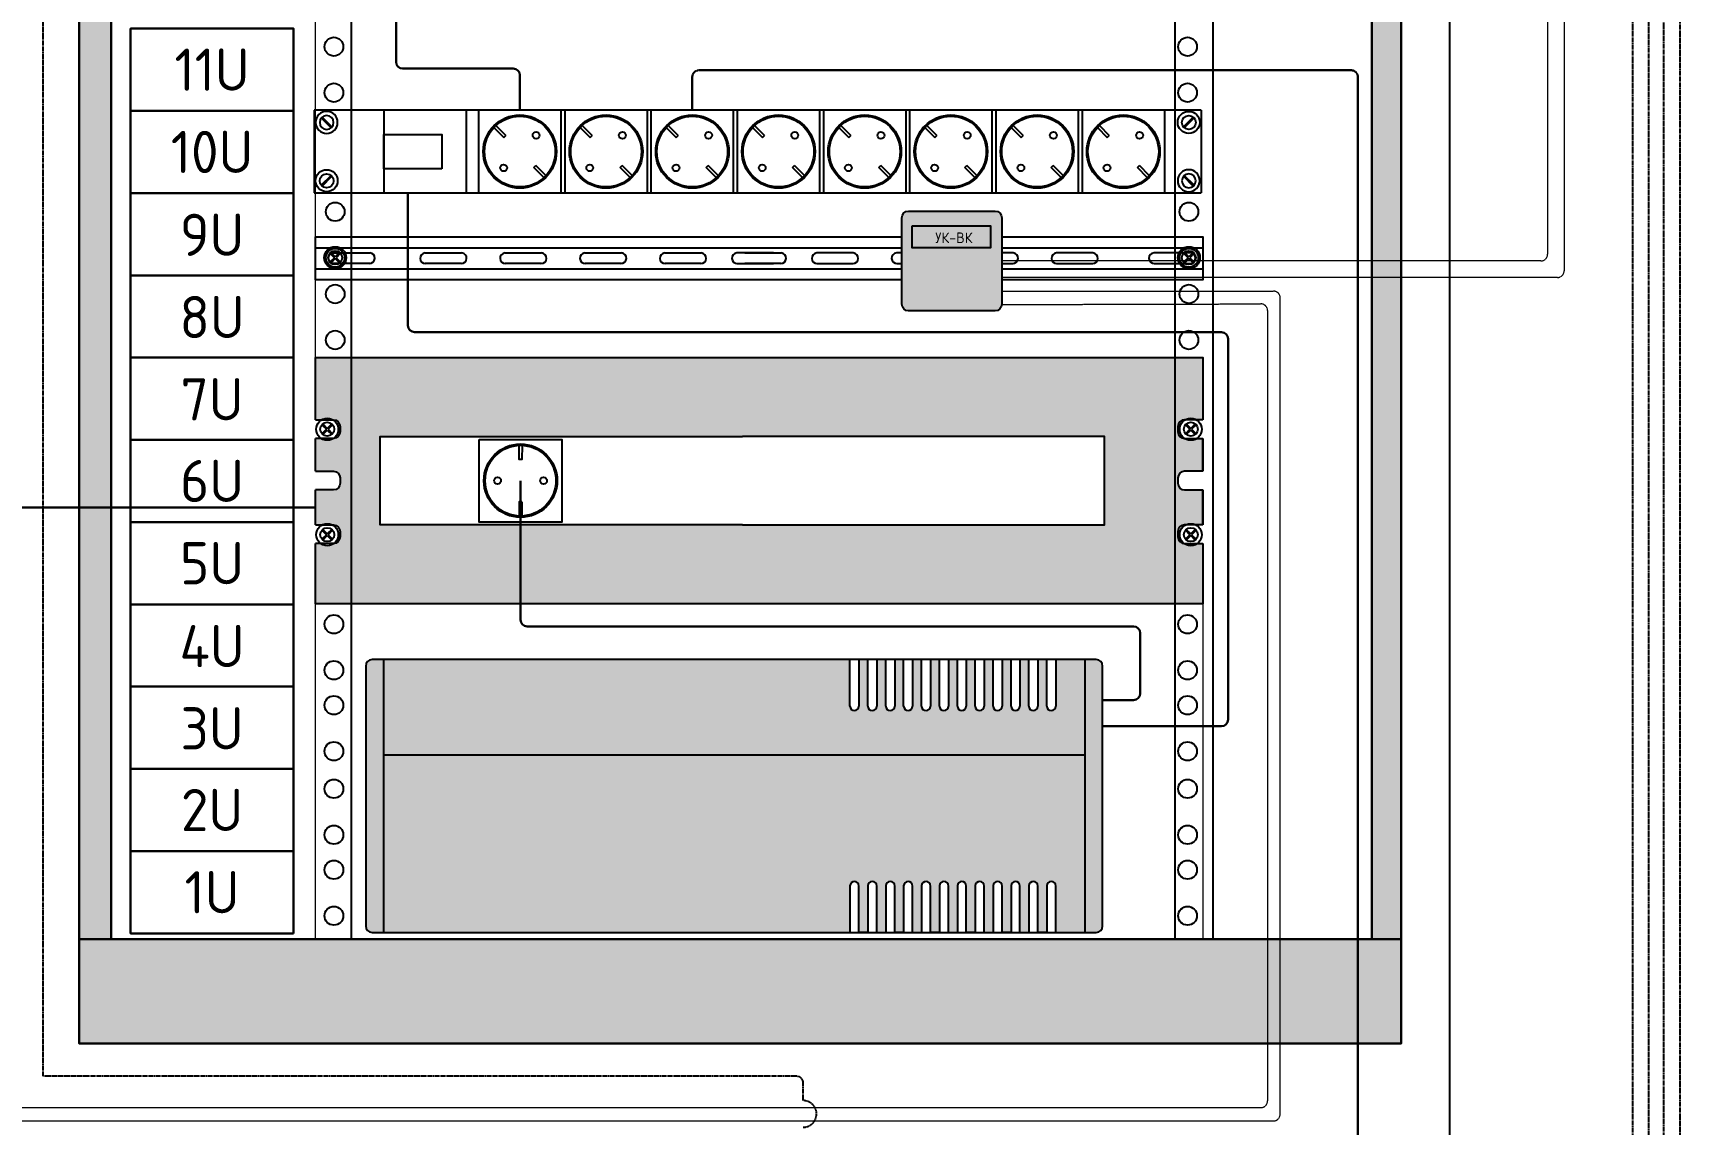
# Model space of a CAD drawing. Header units: millimetres. Extents: x -695119 to 412940, y -249585 to 622758.
# Drawn here: x -586838 to -574466, y 17115 to 25311 of the extents above; entities that cross this region are included whole.
import ezdxf

# ---------------------------------------------------------------- set-up
doc = ezdxf.new("R2010")
doc.units = ezdxf.units.MM
doc.linetypes.add('DASH', pattern=[0.75, 0.5, -0.25])
doc.linetypes.add('DASHED2', pattern=[9.525, 6.35, -3.175])
for name, color, linetype, lineweight in [('(АР) Текст', 7, 'Continuous', 25), ('UTP', 5, 'Continuous', 30), ('Структурная', 7, 'Continuous', 30)]:
    doc.layers.add(name, color=color, linetype=linetype, lineweight=lineweight)
doc.layers.add('_19D-Телекоммуникационные шкафы', color=7, linetype='Continuous')
doc.styles.add('GOST-2.304_Type-B_italic', font='')
doc.styles.get('GOST-2.304_Type-B_italic').set_extended_font_data('GOST type B')

# ---------------------------------------------------------------- blocks, each defined once
blk = doc.blocks.new('2p_Gesock')
at = {"ltscale": 0.1}
for p, q in [((-0.077, 1.923), (-0.077, 1.156)), ((0.077, 1.923), (0.077, 1.156)), ((0.077, 1.156), (-0.077, 1.156)), ((-0.077, -1.923), (-0.077, -1.156)), ((0.077, -1.156), (-0.077, -1.156)), ((0.077, -1.923), (0.077, -1.156))]:
    blk.add_line(p, q, dxfattribs=at)
for centre, radius in [((0, 0), 1.993), ((0, 0), 1.925), ((-1.253, 0), 0.187), ((1.253, 0), 0.187)]:
    blk.add_circle(centre, radius, dxfattribs=at)
blk = doc.blocks.new('SCREW')
for p, q in [((0.244, 0.29), (-0.29, -0.244)), ((0.29, 0.244), (-0.244, -0.29))]:
    blk.add_line(p, q)
for radius in [0.6, 0.379]:
    blk.add_circle((0, 0), radius)
blk = doc.blocks.new('BLANC1U')
for p, q in [((24.15, 0), (-24.15, 0)), ((-24.15, -4.5), (-24.15, 0)), ((24.15, -4.5), (24.15, 0)), ((-24.15, -4.5), (24.15, -4.5))]:
    blk.add_line(p, q)
at = {"xscale": -1}
blk.add_blockref('SCREW', (-23.468, -0.663), dxfattribs=at)
blk.add_blockref('SCREW', (23.468, -0.663))
at = {"rotation": 180}
blk.add_blockref('SCREW', (-23.468, -3.837), dxfattribs=at)
at = {"xscale": -1, "rotation": 180}
blk.add_blockref('SCREW', (23.468, -3.837), dxfattribs=at)
blk = doc.blocks.new('TLK-RS08MF1-BK')
for points in [[(721.5, 391.7), (329.8, 391.7), (329.8, 0), (721.5, 0)], [(1170.9, 391.7), (779.2, 391.7), (779.2, 0), (1170.9, 0)], [(1579.4, 391.7), (1187.7, 391.7), (1187.7, 0), (1579.4, 0)], [(1987.9, 391.7), (1596.2, 391.7), (1596.2, 0), (1987.9, 0)], [(2396.4, 391.7), (2004.7, 391.7), (2004.7, 0), (2396.4, 0)], [(2805, 391.7), (2413.3, 391.7), (2413.3, 0), (2805, 0)], [(3213.5, 391.7), (2821.8, 391.7), (2821.8, 0), (3213.5, 0)], [(3622, 391.7), (3230.3, 391.7), (3230.3, 0), (3622, 0)], [(4030.6, 391.7), (3638.9, 391.7), (3638.9, 0), (4030.6, 0)], [(605.9, 114.9), (329.8, 114.9), (329.8, 276.8), (605.9, 276.8)]]:
    blk.add_lwpolyline(points, close=True)
at = {"xscale": 87.0444934736006, "yscale": 87.0444934736006, "zscale": 87.0444934736006}
for name, p, rotation in [('BLANC1U', (2102.1, 0), 180), ('2p_Gesock', (975, 195.9), 225), ('2p_Gesock', (1383.5, 195.9), 225), ('2p_Gesock', (1792.1, 195.9), 225), ('2p_Gesock', (2200.6, 195.9), 225), ('2p_Gesock', (2609.1, 195.9), 225), ('2p_Gesock', (3017.6, 195.9), 225), ('2p_Gesock', (3426.2, 195.9), 225), ('2p_Gesock', (3834.7, 195.9), 225)]:
    blk.add_blockref(name, p, dxfattribs=dict(at, rotation=rotation))

msp = doc.modelspace()

# ---------------------------------------------------------------- hatches: boundary and pattern name
at = {"lineweight": 0, "true_color": 0xc7c8ca}
h = msp.add_hatch(color=9, dxfattribs=at)
h.dxf.hatch_style = 1
h.paths.add_polyline_path([(-595268.543, 23746.37), (-595043.921, 23746.37), (-595043.921, 28574.496), (-588679.429, 28574.496), (-588679.429, 23111.85), (-588459.243, 23111.85), (-588459.243, 28890.619), (-595268.543, 28890.619)])
h.paths.add_polyline_path([(-595043.921, 23746.37), (-595268.543, 23746.37), (-595268.543, 23452.732), (-595043.921, 23452.732)], flags=17)
h.paths.add_polyline_path([(-595043.921, 23452.732), (-595268.543, 23452.732), (-595268.543, 23111.85), (-595043.921, 23111.85)], flags=17)
h.paths.add_polyline_path([(-588459.243, 22796.488), (-588459.243, 23111.85), (-595268.543, 23111.85), (-595268.543, 22796.488)])
h.paths.add_polyline_path([(-578703.611, 28910.462), (-576474.927, 28910.462), (-576474.927, 29430.925), (-578703.611, 29430.925)], flags=9)
h.paths.add_polyline_path([(-595346.738, 28900.12), (-593309.05, 28900.12), (-593309.05, 29420.584), (-595346.738, 29420.584)], flags=9)
h.paths.add_polyline_path([(-577934.839, 12820.183), (-576492.649, 12820.183), (-576492.649, 13340.647), (-577934.839, 13340.647)], flags=9)
h.paths.add_polyline_path([(-577934.839, 13203.358), (-576492.649, 13203.358), (-576492.649, 13723.822), (-577934.839, 13723.822)], flags=9)
h.paths.add_polyline_path([(-585825.423, 20340.46), (-585159.71, 20340.46), (-585159.71, 21101.275), (-585825.423, 21101.275)], flags=9)
h.paths.add_polyline_path([(-585809.572, 19722.612), (-585175.561, 19722.612), (-585175.561, 20483.426), (-585809.572, 20483.426)], flags=9)
h.paths.add_polyline_path([(-585809.572, 19109.399), (-585175.561, 19109.399), (-585175.561, 19870.214), (-585809.572, 19870.214)], flags=9)
h.paths.add_polyline_path([(-585777.872, 18491.551), (-585207.261, 18491.551), (-585207.261, 19252.365), (-585777.872, 19252.365)], flags=9)
h.paths.add_polyline_path([(-585888.824, 27759.278), (-585096.309, 27759.278), (-585096.309, 28520.092), (-585888.824, 28520.092)], flags=9)
h.paths.add_polyline_path([(-585888.824, 27141.43), (-585096.309, 27141.43), (-585096.309, 27902.244), (-585888.824, 27902.244)], flags=9)
h.paths.add_polyline_path([(-585904.674, 26523.581), (-585080.459, 26523.581), (-585080.459, 27284.395), (-585904.674, 27284.395)], flags=9)
h.paths.add_polyline_path([(-585888.824, 25905.733), (-585096.309, 25905.733), (-585096.309, 26666.547), (-585888.824, 26666.547)], flags=9)
h.paths.add_polyline_path([(-585888.824, 25287.884), (-585096.309, 25287.884), (-585096.309, 26048.698), (-585888.824, 26048.698)], flags=9)
h.paths.add_polyline_path([(-585857.123, 24670.036), (-585128.01, 24670.036), (-585128.01, 25430.85), (-585857.123, 25430.85)], flags=9)
h.paths.add_polyline_path([(-585888.824, 24052.187), (-585096.309, 24052.187), (-585096.309, 24813.001), (-585888.824, 24813.001)], flags=9)
h.paths.add_polyline_path([(-585809.572, 23429.703), (-585175.561, 23429.703), (-585175.561, 24190.517), (-585809.572, 24190.517)], flags=9)
h.paths.add_polyline_path([(-585809.572, 22811.854), (-585175.561, 22811.854), (-585175.561, 23572.668), (-585809.572, 23572.668)], flags=9)
h.paths.add_polyline_path([(-585809.572, 22194.006), (-585175.561, 22194.006), (-585175.561, 22954.82), (-585809.572, 22954.82)], flags=9)
h.paths.add_polyline_path([(-585809.572, 21580.793), (-585175.561, 21580.793), (-585175.561, 22341.607), (-585809.572, 22341.607)], flags=9)
h.paths.add_polyline_path([(-585809.572, 20962.945), (-585175.561, 20962.945), (-585175.561, 21723.759), (-585809.572, 21723.759)], flags=9)
h.paths.add_polyline_path([(-586139.567, 14527.926), (-583319.648, 14527.926), (-583319.648, 15465.056), (-586139.567, 15465.056)], flags=9)
h.paths.add_polyline_path([(-580650.537, 14608.861), (-577784.575, 14608.861), (-577784.575, 15129.325), (-580650.537, 15129.325)], flags=9)
h.paths.add_polyline_path([(-580767.933, 15858.76), (-579507.531, 15858.76), (-579507.531, 16379.224), (-580767.933, 16379.224)], flags=9)
h.paths.add_polyline_path([(-581885.336, 14245.394), (-580223.33, 14245.394), (-580223.33, 15184.059), (-581885.336, 15184.059)], flags=9)
h.paths.add_polyline_path([(-585682.233, 12963.699), (-582944.682, 12963.699), (-582944.682, 13900.829), (-585682.233, 13900.829)], flags=9)
h.paths.add_polyline_path([(-583932.891, 14092.543), (-582814.141, 14092.543), (-582814.141, 14523.793), (-583932.891, 14523.793)], flags=9)
h.paths.add_polyline_path([(-586156.635, 14092.543), (-585087.885, 14092.543), (-585087.885, 14523.793), (-586156.635, 14523.793)], flags=9)
h.paths.add_polyline_path([(-579744.146, 13235.054), (-578950.319, 13235.054), (-578950.319, 13755.518), (-579744.146, 13755.518)], flags=9)
h.paths.add_polyline_path([(-586445.859, 16366.73), (-582431.194, 16366.73), (-582431.194, 16887.193), (-586445.859, 16887.193)], flags=9)
h = msp.add_hatch(color=9, dxfattribs=at)
h.dxf.hatch_style = 1
h.paths.add_polyline_path([(-586250.351, 28583.26), (-586490.729, 28583.26), (-586490.729, 18503.111), (-586250.351, 18503.111)])
h.paths.add_polyline_path([(-584196.808, 28890.619), (-586490.729, 28890.619), (-586490.729, 28583.26), (-586250.351, 28583.26), (-584196.808, 28583.26)])
h.paths.add_polyline_path([(-583457.311, 28890.619), (-584196.808, 28890.619), (-584196.808, 28583.26), (-583457.232, 28583.26)])
h.paths.add_polyline_path([(-583198.704, 28890.619), (-583457.311, 28890.619), (-583457.232, 28583.26), (-583198.704, 28583.26)])
h.paths.add_polyline_path([(-582961.927, 28890.619), (-583198.704, 28890.619), (-583198.704, 28583.26), (-582961.927, 28583.26)])
h.paths.add_polyline_path([(-576561.286, 28890.619), (-582961.927, 28890.619), (-582961.927, 28583.26), (-576561.286, 28583.26)])
h.paths.add_polyline_path([(-576561.286, 28574.496), (-576781.38, 28574.496), (-576781.38, 28070.569), (-576561.286, 28070.569)])
h.paths.add_polyline_path([(-576561.286, 28070.569), (-576781.38, 28070.569), (-576781.38, 27458.215), (-576561.286, 27458.215)])
h.paths.add_polyline_path([(-576561.286, 27458.215), (-576781.38, 27458.215), (-576781.38, 26834.9), (-576561.286, 26834.9)])
h.paths.add_polyline_path([(-576561.286, 26834.9), (-576781.38, 26834.9), (-576781.38, 26222.518), (-576561.286, 26222.518)])
h.paths.add_polyline_path([(-576561.286, 26222.518), (-576781.38, 26222.518), (-576781.38, 25596.123), (-576561.286, 25596.123)])
h.paths.add_polyline_path([(-576561.286, 25596.123), (-576781.38, 25596.123), (-576781.38, 24419.355), (-576561.286, 24419.355)])
h.paths.add_polyline_path([(-576561.286, 24419.355), (-576781.38, 24419.355), (-576781.38, 21943.448), (-576561.286, 21943.448)])
h.paths.add_polyline_path([(-576561.286, 21943.448), (-576781.38, 21943.448), (-576781.38, 19603.737), (-576561.286, 19603.737)])
h.paths.add_polyline_path([(-576561.286, 19603.737), (-576781.38, 19603.737), (-576781.38, 18503.111), (-576561.286, 18503.111)])
h.paths.add_polyline_path([(-577430.729, 18503.111), (-586490.729, 18503.111), (-586490.729, 17720.934), (-577430.729, 17720.934)])
h.paths.add_polyline_path([(-576561.286, 18503.111), (-577430.729, 18503.111), (-577430.729, 17720.934), (-576561.286, 17720.934)])
at = {"lineweight": 0, "true_color": 0xffffff}
h = msp.add_hatch(color=7, dxfattribs=at)
h.dxf.hatch_style = 1
h.paths.add_polyline_path([(-580310.933, 23923.135), (-580310.933, 23273.135, 0.414213562), (-580260.933, 23223.135), (-579610.933, 23223.135, 0.414213562), (-579560.933, 23273.135), (-579560.933, 23923.135, 0.414213562), (-579610.933, 23973.135), (-580260.933, 23973.135, 0.414213562)])
h.paths.add_polyline_path([(-580095.588, 23688.226), (-579746.487, 23688.226), (-579746.487, 23855.067), (-580095.588, 23855.067)], flags=24)
at = {"lineweight": 0, "true_color": 0xc7c8ca}
h = msp.add_hatch(color=9, dxfattribs=at)
h.dxf.hatch_style = 1
h.paths.add_polyline_path([(-580260.933, 23973.135, 0.414213562), (-580310.933, 23923.135), (-580310.933, 23273.135, 0.414213562), (-580260.933, 23223.135), (-579610.933, 23223.135, 0.414213562), (-579560.933, 23273.135), (-579560.933, 23923.135, 0.414213562), (-579610.933, 23973.135)])
h.paths.add_polyline_path([(-579644.463, 23861.308), (-579644.463, 23695.514), (-580234.072, 23695.514), (-580234.072, 23861.308)], flags=16)
h.paths.add_polyline_path([(-580095.588, 23688.226), (-579746.487, 23688.226), (-579746.487, 23855.067), (-580095.588, 23855.067)], flags=24)
h = msp.add_hatch(color=9, dxfattribs=at)
h.paths.add_polyline_path([(-584716.103, 22405.126), (-584669.278, 22405.126, -0.275552015), (-584584.475, 22405.126), (-584580.729, 22405.126, -0.414213562), (-584530.729, 22355.126), (-584530.729, 22315.126, -0.414213562), (-584580.729, 22265.126), (-584580.996, 22265.126, -0.302476997), (-584672.758, 22265.126), (-584716.103, 22265.126), (-584716.103, 22017.923), (-584580.729, 22017.923, -0.414213562), (-584530.729, 21967.923), (-584530.729, 21927.923, -0.414213562), (-584580.729, 21877.923), (-584716.103, 21877.923), (-584716.103, 21615.605), (-584664.621, 21615.605, -0.241245352), (-584589.132, 21615.605), (-584580.729, 21615.605, -0.414213562), (-584530.729, 21565.605), (-584530.729, 21525.605, -0.393516616), (-584577.173, 21475.732, -0.332920753), (-584676.411, 21475.605), (-584716.103, 21475.605), (-584716.103, 21023.111), (-584447.644, 21023.111), (-584447.644, 22872.123), (-584716.103, 22872.123)])
h.paths.add_polyline_path([(-578051.903, 22265.126), (-578095.248, 22265.126, -0.302476997), (-578187.01, 22265.126), (-578187.277, 22265.126, -0.414213562), (-578237.277, 22315.126), (-578237.277, 22355.126, -0.414213562), (-578187.277, 22405.126), (-578183.53, 22405.126, -0.275552015), (-578098.728, 22405.126), (-578051.903, 22405.126), (-578051.903, 22872.123), (-578260.729, 22872.123), (-578260.729, 21023.111), (-578051.903, 21023.111), (-578051.903, 21475.605), (-578091.594, 21475.605, -0.332920753), (-578190.833, 21475.732, -0.393516616), (-578237.277, 21525.605), (-578237.277, 21565.605, -0.414213562), (-578187.277, 21615.605), (-578178.873, 21615.605, -0.241245352), (-578103.385, 21615.605), (-578051.903, 21615.605), (-578051.903, 21877.923), (-578187.277, 21877.923, -0.414213562), (-578237.277, 21927.923), (-578237.277, 21967.923, -0.414213562), (-578187.277, 22017.923), (-578051.903, 22017.923)])
at = {"lineweight": 15}
h = msp.add_hatch(color=9, dxfattribs=at)
h.dxf.hatch_style = 1
h.paths.add_polyline_path([(-581509.346, 22280.068), (-578789.686, 22280.068), (-578789.686, 21616.037), (-581509.346, 21616.037), (-583175.532, 21616.037), (-583175.532, 21023.111), (-578260.729, 21023.111), (-578260.729, 22872.123), (-584447.644, 22872.123), (-584447.644, 21023.111), (-583175.532, 21023.111), (-583175.532, 21616.037), (-584229.005, 21616.037), (-584229.005, 22280.068)])
h = msp.add_hatch(color=9, dxfattribs=at)
h.dxf.hatch_style = 1
h.paths.add_polyline_path([(-578937.749, 19888.68), (-578937.749, 20603.432), (-579155.38, 20603.432), (-579155.38, 20254.477, -1.000957959), (-579222.579, 20253.48), (-579222.579, 20603.432), (-579289.779, 20603.432), (-579289.779, 20254.413, -1.000000014), (-579356.979, 20253.48), (-579356.979, 20603.432), (-579424.18, 20603.432), (-579424.18, 20254.477, -1.000957959), (-579491.379, 20253.48), (-579491.379, 20603.432), (-579558.579, 20603.432), (-579558.579, 20254.413, -1), (-579625.779, 20253.48), (-579625.779, 20603.432), (-579692.98, 20603.432), (-579692.98, 20254.477, -1.000957959), (-579760.179, 20253.48), (-579760.179, 20603.432), (-579827.379, 20603.432), (-579827.379, 20254.413, -0.999999928), (-579894.579, 20253.48), (-579894.579, 20603.432), (-579961.78, 20603.432), (-579961.78, 20254.477, -1.000957959), (-580028.979, 20253.48), (-580028.979, 20603.432), (-580096.179, 20603.432), (-580096.179, 20254.413, -1), (-580163.379, 20253.48), (-580163.379, 20603.432), (-580230.58, 20603.432), (-580230.58, 20254.477, -1.000957959), (-580297.779, 20253.48), (-580297.779, 20603.432), (-580364.979, 20603.432), (-580364.979, 20254.413, -1), (-580432.179, 20253.48), (-580432.179, 20603.432), (-580499.38, 20603.432), (-580499.38, 20254.477, -1.000957959), (-580566.579, 20253.48), (-580566.579, 20603.432), (-580633.779, 20603.432), (-580633.779, 20254.413, -1.000000014), (-580700.979, 20253.48), (-580700.979, 20603.432), (-584203.708, 20603.432), (-584203.708, 19888.68)])
h.paths.add_polyline_path([(-584203.708, 19888.68), (-584203.708, 18554.28), (-580700.979, 18554.28), (-580700.979, 18903.3, -1), (-580633.779, 18904.232), (-580633.779, 18554.28), (-580566.579, 18554.28), (-580566.579, 18903.3, -0.999042958), (-580499.38, 18904.297), (-580499.38, 18554.28), (-580432.179, 18554.28), (-580432.179, 18903.3, -1), (-580364.979, 18904.232), (-580364.979, 18554.28), (-580297.779, 18554.28), (-580297.779, 18903.3, -0.999042958), (-580230.58, 18904.297), (-580230.58, 18554.28), (-580163.379, 18554.28), (-580163.379, 18903.3, -1), (-580096.179, 18904.232), (-580096.179, 18554.28), (-580028.979, 18554.28), (-580028.979, 18903.3, -0.999042958), (-579961.78, 18904.297), (-579961.78, 18554.28), (-579894.579, 18554.28), (-579894.579, 18903.3, -1), (-579827.379, 18904.232), (-579827.379, 18554.28), (-579760.179, 18554.28), (-579760.179, 18903.3, -0.999042958), (-579692.98, 18904.297), (-579692.98, 18554.28), (-579625.779, 18554.28), (-579625.779, 18903.3, -1), (-579558.579, 18904.232), (-579558.579, 18554.28), (-579491.379, 18554.28), (-579491.379, 18903.3, -0.999042958), (-579424.18, 18904.297), (-579424.18, 18554.28), (-579356.979, 18554.28), (-579356.979, 18903.3, -1), (-579289.779, 18904.232), (-579289.779, 18554.28), (-579222.579, 18554.28), (-579222.579, 18903.3, -0.999042958), (-579155.38, 18904.297), (-579155.38, 18554.28), (-578937.749, 18554.28), (-578937.749, 19888.68)])
h.paths.add_polyline_path([(-584203.708, 20603.432), (-584290.108, 20603.432, 0.414213562), (-584338.108, 20555.432), (-584338.108, 18602.28, 0.414213562), (-584290.108, 18554.28), (-584203.708, 18554.28)])
h.paths.add_polyline_path([(-578937.749, 18554.28), (-578851.349, 18554.28, 0.414213562), (-578803.349, 18602.28), (-578803.349, 20555.432, 0.414213562), (-578851.349, 20603.432), (-578937.749, 20603.432)])

# ---------------------------------------------------------------- linework, layer by layer
at = {"layer": '(АР) Текст', "color": 7, "lineweight": 15}
for p, q in [((-586490.729, 28890.619), (-586490.729, 18503.111)), ((-576561.286, 18503.111), (-576561.286, 28890.619)), ((-586250.351, 28574.496), (-586250.351, 18503.111)), ((-584716.103, 22405.126), (-584716.103, 28574.496)), ((-576781.38, 18503.111), (-576781.38, 28574.496)), ((-584716.103, 18503.111), (-584716.103, 21475.605)), ((-578051.903, 21475.605), (-578051.903, 18503.111))]:
    msp.add_line(p, q, dxfattribs=at)
at = {"layer": '(АР) Текст', "color": 7}
for p, q in [((-584716.103, 22017.923), (-584716.103, 22265.126)), ((-578051.903, 22265.126), (-578051.903, 22017.923)), ((-578051.903, 22017.923), (-578051.903, 22265.126)), ((-584716.103, 21615.605), (-584716.103, 21877.923)), ((-578051.903, 21877.923), (-578051.903, 21615.605)), ((-578051.903, 21615.605), (-578051.903, 21877.923))]:
    msp.add_line(p, q, dxfattribs=at)
for points in [[(-578260.729, 28574.496), (-578260.729, 18503.111)], [(-577972.093, 18503.111), (-577972.093, 28574.496)], [(-584447.644, 28436.198), (-584447.644, 18503.111)], [(-580310.933, 23455.732), (-584716.103, 23455.732), (-584716.103, 23778.411), (-580310.933, 23778.411)], [(-579560.933, 23778.411), (-578051.903, 23778.411), (-578051.903, 23455.732), (-579560.933, 23455.732)], [(-584716.103, 23696.488), (-580310.933, 23696.488)], [(-584573.79, 23622.41), (-584607.438, 23656.059)], [(-584601.086, 23662.411), (-584567.437, 23628.763)], [(-584581.921, 23659.214), (-584308.189, 23659.214)], [(-584533.789, 23662.411), (-584567.437, 23628.763)], [(-584527.436, 23656.059), (-584561.085, 23622.41)], [(-583891.646, 23657.973), (-583617.914, 23657.973)], [(-583291.646, 23657.973), (-583017.914, 23657.973)], [(-582691.646, 23657.973), (-582417.914, 23657.973)], [(-582091.646, 23657.973), (-581817.914, 23657.973)], [(-581276.36, 23657.973), (-581550.091, 23657.973)], [(-581491.646, 23657.973), (-581217.914, 23657.973)], [(-580676.36, 23657.973), (-580950.091, 23657.973)], [(-580310.933, 23657.973), (-580350.091, 23657.973)], [(-579560.933, 23696.488), (-578051.903, 23696.488)], [(-579476.36, 23657.973), (-579560.933, 23657.973)], [(-578876.36, 23657.973), (-579150.091, 23657.973)], [(-578143.518, 23659.214), (-578417.249, 23659.214)], [(-578161.556, 23622.41), (-578195.205, 23656.059)], [(-578188.852, 23662.411), (-578155.204, 23628.763)], [(-578121.555, 23662.411), (-578155.204, 23628.763)], [(-578115.203, 23656.059), (-578148.851, 23622.41)], [(-584716.103, 23537.655), (-580310.933, 23537.655)], [(-584573.79, 23622.41), (-584607.438, 23588.762)], [(-584567.437, 23616.058), (-584601.086, 23582.409)], [(-584308.189, 23579.219), (-584581.921, 23579.219)], [(-584533.789, 23582.409), (-584567.437, 23616.058)], [(-584561.085, 23622.41), (-584527.436, 23588.762)], [(-583617.914, 23577.978), (-583891.646, 23577.978)], [(-583017.914, 23577.978), (-583291.646, 23577.978)], [(-582417.914, 23577.978), (-582691.646, 23577.978)], [(-581817.914, 23577.978), (-582091.646, 23577.978)], [(-581550.091, 23577.978), (-581276.36, 23577.978)], [(-581217.914, 23577.978), (-581491.646, 23577.978)], [(-580950.091, 23577.978), (-580676.36, 23577.978)], [(-580350.091, 23577.978), (-580310.933, 23577.978)], [(-579560.933, 23577.978), (-579476.36, 23577.978)], [(-579560.933, 23537.655), (-578051.903, 23537.655)], [(-579150.091, 23577.978), (-578876.36, 23577.978)], [(-578417.249, 23579.219), (-578143.518, 23579.219)], [(-578161.556, 23622.41), (-578195.205, 23588.762)], [(-578155.204, 23616.058), (-578188.852, 23582.409)], [(-578121.555, 23582.409), (-578155.204, 23616.058)], [(-578148.851, 23622.41), (-578115.203, 23588.762)], [(-584716.103, 22405.126), (-584716.103, 22872.123), (-578051.903, 22872.123), (-578051.903, 22405.126)], [(-584666.878, 22367.677), (-584633.229, 22334.029)], [(-584633.229, 22334.029), (-584666.878, 22300.38)], [(-584660.525, 22374.03), (-584626.877, 22340.381)], [(-584660.525, 22294.028), (-584626.877, 22327.676)], [(-584593.228, 22374.03), (-584626.877, 22340.381)], [(-584626.877, 22327.676), (-584593.228, 22294.028)], [(-584620.524, 22334.029), (-584586.876, 22367.677)], [(-584620.524, 22334.029), (-584586.876, 22300.38)], [(-581509.346, 21616.037), (-584229.005, 21616.037), (-584229.005, 22280.068), (-581509.346, 22280.068)], [(-581509.346, 21616.037), (-578789.686, 21616.037), (-578789.686, 22280.068), (-581509.346, 22280.068)], [(-578147.482, 22334.029), (-578181.13, 22367.677)], [(-578147.482, 22334.029), (-578181.13, 22300.38)], [(-578174.777, 22374.03), (-578141.129, 22340.381)], [(-578141.129, 22327.676), (-578174.777, 22294.028)], [(-578107.481, 22374.03), (-578141.129, 22340.381)], [(-578107.481, 22294.028), (-578141.129, 22327.676)], [(-578101.128, 22367.677), (-578134.776, 22334.029)], [(-578134.776, 22334.029), (-578101.128, 22300.38)], [(-584716.103, 22017.923), (-584716.103, 22265.126)], [(-583164.228, 22212.913), (-583164.519, 22107.036), (-583185.672, 22107.094), (-583185.382, 22212.971)], [(-578051.903, 22265.126), (-578051.903, 22017.923)], [(-578051.903, 22017.923), (-578051.903, 22265.126)], [(-584716.103, 21615.605), (-584716.103, 21877.923)], [(-583165.392, 21788.14), (-583186.546, 21788.198), (-583186.836, 21682.32)], [(-583165.392, 21788.14), (-583165.683, 21682.262)], [(-578051.903, 21877.923), (-578051.903, 21615.605)], [(-578051.903, 21615.605), (-578051.903, 21877.923)], [(-584666.878, 21575.578), (-584633.229, 21541.93)], [(-584633.229, 21541.93), (-584666.878, 21508.282)], [(-584660.525, 21581.931), (-584626.877, 21548.283)], [(-584660.525, 21501.929), (-584626.877, 21535.577)], [(-584593.228, 21581.931), (-584626.877, 21548.283)], [(-584626.877, 21535.577), (-584593.228, 21501.929)], [(-584620.524, 21541.93), (-584586.876, 21575.578)], [(-584620.524, 21541.93), (-584586.876, 21508.282)], [(-578147.482, 21541.93), (-578181.13, 21575.578)], [(-578147.482, 21541.93), (-578181.13, 21508.282)], [(-578174.777, 21581.931), (-578141.129, 21548.283)], [(-578141.129, 21535.577), (-578174.777, 21501.929)], [(-578107.481, 21581.931), (-578141.129, 21548.283)], [(-578107.481, 21501.929), (-578141.129, 21535.577)], [(-578101.128, 21575.578), (-578134.776, 21541.93)], [(-578134.776, 21541.93), (-578101.128, 21508.282)], [(-578051.903, 21475.605), (-578051.903, 21023.111), (-584716.103, 21023.111), (-584716.103, 21475.605)], [(-584203.708, 20603.432), (-584203.708, 18554.28)], [(-580700.979, 20253.48), (-580700.979, 20603.432)], [(-580566.579, 20253.396), (-580566.579, 20603.432), (-580633.779, 20603.432), (-580633.779, 20253.48)], [(-580499.38, 20603.452), (-580499.38, 20253.416)], [(-580432.179, 20253.48), (-580432.179, 20603.432)], [(-580297.779, 20253.396), (-580297.779, 20603.432), (-580364.979, 20603.432), (-580364.979, 20253.48)], [(-580230.58, 20603.452), (-580230.58, 20253.416)], [(-580163.379, 20253.48), (-580163.379, 20603.432)], [(-580028.979, 20253.396), (-580028.979, 20603.432), (-580096.179, 20603.432), (-580096.179, 20253.48)], [(-579961.78, 20603.452), (-579961.78, 20253.416)], [(-579894.579, 20253.48), (-579894.579, 20603.432)], [(-579760.179, 20253.396), (-579760.179, 20603.432), (-579827.379, 20603.432), (-579827.379, 20253.48)], [(-579692.98, 20603.452), (-579692.98, 20253.416)], [(-579625.779, 20253.48), (-579625.779, 20603.432)], [(-579491.379, 20253.396), (-579491.379, 20603.432), (-579558.579, 20603.432), (-579558.579, 20253.48)], [(-579424.18, 20603.452), (-579424.18, 20253.416)], [(-579356.979, 20253.48), (-579356.979, 20603.432)], [(-579222.579, 20253.396), (-579222.579, 20603.432), (-579289.779, 20603.432), (-579289.779, 20253.48)], [(-579155.38, 20603.452), (-579155.38, 20253.416)], [(-578937.749, 20603.432), (-578937.749, 18554.28)], [(-584203.708, 19888.68), (-578937.749, 19888.68)], [(-580700.979, 18904.232), (-580700.979, 18554.28)], [(-580566.579, 18904.317), (-580566.579, 18554.28), (-580633.779, 18554.28), (-580633.779, 18904.232)], [(-580499.38, 18554.26), (-580499.38, 18904.297)], [(-580432.179, 18904.232), (-580432.179, 18554.28)], [(-580297.779, 18904.317), (-580297.779, 18554.28), (-580364.979, 18554.28), (-580364.979, 18904.232)], [(-580230.58, 18554.26), (-580230.58, 18904.297)], [(-580163.379, 18904.232), (-580163.379, 18554.28)], [(-580028.979, 18904.317), (-580028.979, 18554.28), (-580096.179, 18554.28), (-580096.179, 18904.232)], [(-579961.78, 18554.26), (-579961.78, 18904.297)], [(-579894.579, 18904.232), (-579894.579, 18554.28)], [(-579760.179, 18904.317), (-579760.179, 18554.28), (-579827.379, 18554.28), (-579827.379, 18904.232)], [(-579692.98, 18554.26), (-579692.98, 18904.297)], [(-579625.779, 18904.232), (-579625.779, 18554.28)], [(-579491.379, 18904.317), (-579491.379, 18554.28), (-579558.579, 18554.28), (-579558.579, 18904.232)], [(-579424.18, 18554.26), (-579424.18, 18904.297)], [(-579356.979, 18904.232), (-579356.979, 18554.28)], [(-579222.579, 18904.317), (-579222.579, 18554.28), (-579289.779, 18554.28), (-579289.779, 18904.232)], [(-579155.38, 18554.26), (-579155.38, 18904.297)]]:
    msp.add_lwpolyline(points, dxfattribs=at)
at = {"layer": '(АР) Текст', "color": 7, "lineweight": 30}
for points in [[(-584880.583, 24725.668), (-586104.55, 24725.668), (-586104.55, 25343.517), (-584880.583, 25343.517)], [(-584880.583, 24107.82), (-586104.55, 24107.82), (-586104.55, 24725.668), (-584880.583, 24725.668)], [(-584880.583, 23489.971), (-586104.55, 23489.971), (-586104.55, 24107.82), (-584880.583, 24107.82)], [(-584880.583, 22872.123), (-586104.55, 22872.123), (-586104.55, 23489.971), (-584880.583, 23489.971)], [(-584880.583, 22254.274), (-586104.55, 22254.274), (-586104.55, 22872.123), (-584880.583, 22872.123)], [(-584880.583, 21636.426), (-586104.55, 21636.426), (-586104.55, 22254.274), (-584880.583, 22254.274)], [(-584880.583, 21018.577), (-586104.55, 21018.577), (-586104.55, 21636.426), (-584880.583, 21636.426)], [(-584880.583, 20400.729), (-586104.55, 20400.729), (-586104.55, 21018.577), (-584880.583, 21018.577)], [(-584880.583, 19782.88), (-586104.55, 19782.88), (-586104.55, 20400.729), (-584880.583, 20400.729)], [(-584880.583, 19165.032), (-586104.55, 19165.032), (-586104.55, 19782.88), (-584880.583, 19782.88)], [(-584880.583, 18547.184), (-586104.55, 18547.184), (-586104.55, 19165.032), (-584880.583, 19165.032)]]:
    msp.add_lwpolyline(points, close=True, dxfattribs=at)
at = {"layer": '(АР) Текст', "color": 7}
for points in [[(-580260.933, 23973.135), (-579610.933, 23973.135, -0.414213562), (-579560.933, 23923.135), (-579560.933, 23273.135, -0.414213562), (-579610.933, 23223.135), (-580260.933, 23223.135, -0.414213562), (-580310.933, 23273.135), (-580310.933, 23923.135, -0.414213562)], [(-584290.108, 18554.28), (-578851.349, 18554.28, 0.414213562), (-578803.349, 18602.28), (-578803.349, 20555.432, 0.414213562), (-578851.349, 20603.432), (-584290.108, 20603.432, 0.414213562), (-584338.108, 20555.432), (-584338.108, 18602.28, 0.414213562)]]:
    msp.add_lwpolyline(points, format="xyb", close=True, dxfattribs=at)
for points in [[(-580234.072, 23861.308), (-579644.463, 23861.308), (-579644.463, 23695.514), (-580234.072, 23695.514)], [(-583485.96, 22258.045), (-582865.104, 22258.045), (-582865.104, 21637.189), (-583485.96, 21637.189)], [(-586490.729, 18503.111), (-576561.286, 18503.111), (-576561.286, 17720.934), (-586490.729, 17720.934)]]:
    msp.add_lwpolyline(points, close=True, dxfattribs=at)
for points in [[(-584716.103, 22405.126), (-584580.729, 22405.126, -0.414213562), (-584530.729, 22355.126), (-584530.729, 22315.126, -0.414213562), (-584580.729, 22265.126), (-584716.103, 22265.126)], [(-578051.903, 22405.126), (-578187.277, 22405.126, 0.414213562), (-578237.277, 22355.126), (-578237.277, 22315.126, 0.414213562), (-578187.277, 22265.126), (-578051.903, 22265.126)], [(-584716.103, 22017.923), (-584580.729, 22017.923, -0.414213562), (-584530.729, 21967.923), (-584530.729, 21927.923, -0.414213562), (-584580.729, 21877.923), (-584716.103, 21877.923)], [(-578051.903, 22017.923), (-578187.277, 22017.923, 0.414213562), (-578237.277, 21967.923), (-578237.277, 21927.923, 0.414213562), (-578187.277, 21877.923), (-578051.903, 21877.923)], [(-584716.103, 21615.605), (-584580.729, 21615.605, -0.414213562), (-584530.729, 21565.605), (-584530.729, 21525.605, -0.414213562), (-584580.729, 21475.605), (-584716.103, 21475.605)], [(-578051.903, 21615.605), (-578187.277, 21615.605, 0.414213562), (-578237.277, 21565.605), (-578237.277, 21525.605, 0.414213562), (-578187.277, 21475.605), (-578051.903, 21475.605)]]:
    msp.add_lwpolyline(points, format="xyb", dxfattribs=at)
for centre, radius in [((-584577.157, 25207.293), 70.372), ((-578164.923, 25207.293), 70.372), ((-584577.157, 24861.892), 70.372), ((-578164.923, 24861.892), 70.372), ((-584567.437, 23967.812), 70.372), ((-578155.204, 23967.812), 70.372), ((-584567.437, 23622.41), 82.781), ((-584567.437, 23622.41), 70.372), ((-584567.437, 23622.41), 52.271), ((-578155.204, 23622.41), 82.781), ((-578155.204, 23622.41), 70.372), ((-578155.204, 23622.41), 52.271), ((-584567.437, 23349.633), 70.372), ((-578155.204, 23349.633), 70.372), ((-584567.437, 23004.231), 70.372), ((-578155.204, 23004.231), 70.372), ((-584626.877, 22334.029), 82.781), ((-578141.129, 22334.029), 82.781), ((-584626.877, 22334.029), 52.271), ((-578141.129, 22334.029), 52.271), ((-583175.532, 21947.617), 275.673), ((-583175.532, 21947.617), 274.974), ((-583175.532, 21947.617), 265.537), ((-583348.364, 21948.09), 25.832), ((-583002.701, 21947.143), 25.832), ((-584626.877, 21541.93), 82.781), ((-584626.877, 21541.93), 52.271), ((-578141.129, 21541.93), 82.781), ((-578141.129, 21541.93), 52.271), ((-584577.157, 20868.988), 70.372), ((-578164.923, 20868.988), 70.372), ((-584577.157, 20523.587), 70.372), ((-578164.923, 20523.587), 70.372), ((-584577.157, 20260.63), 70.372), ((-578164.923, 20260.63), 70.372), ((-584577.157, 19915.229), 70.372), ((-578164.923, 19915.229), 70.372), ((-584577.157, 19633.262), 70.372), ((-578164.923, 19633.262), 70.372), ((-584577.157, 19287.861), 70.372), ((-578164.923, 19287.861), 70.372), ((-584577.157, 19025.094), 70.372), ((-578164.923, 19025.094), 70.372), ((-584577.157, 18679.692), 70.372), ((-578164.923, 18679.692), 70.372)]:
    msp.add_circle(centre, radius, dxfattribs=at)
for centre, radius, start, end in [((-584579.781, 23619.217), 40.055, 93.0621386, 273.0621386), ((-584310.329, 23619.217), 40.055, 266.9378614, 86.9378614), ((-583889.506, 23617.975), 40.055, 93.0621386, 273.0621386), ((-583620.054, 23617.975), 40.055, 266.9378614, 86.9378614), ((-583289.506, 23617.975), 40.055, 93.0621386, 273.0621386), ((-583020.054, 23617.975), 40.055, 266.9378614, 86.9378614), ((-582689.506, 23617.975), 40.055, 93.0621386, 273.0621386), ((-582420.054, 23617.975), 40.055, 266.9378614, 86.9378614), ((-582089.506, 23617.975), 40.055, 93.0621386, 273.0621386), ((-581820.054, 23617.975), 40.055, 266.9378614, 86.9378614), ((-581547.952, 23617.975), 40.055, 93.0621386, 273.0621386), ((-581220.054, 23617.975), 40.055, 266.9378614, 86.9378614), ((-580947.952, 23617.975), 40.055, 93.0621386, 273.0621386), ((-580678.499, 23617.975), 40.055, 266.9378614, 86.9378614), ((-580347.952, 23617.975), 40.055, 93.0621386, 273.0621386), ((-579478.499, 23617.975), 40.055, 266.9378614, 86.9378614), ((-579147.952, 23617.975), 40.055, 93.0621386, 273.0621386), ((-578878.499, 23617.975), 40.055, 266.9378614, 86.9378614), ((-578415.11, 23619.217), 40.055, 93.0621386, 273.0621386), ((-578145.658, 23619.217), 40.055, 266.9378614, 86.9378614), ((-580667.379, 20253.946), 33.603, 180.7950252, 0.7950252), ((-580532.979, 20253.946), 33.603, 180.7950252, 0.7950252), ((-580398.579, 20253.946), 33.603, 180.7950252, 0.7950252), ((-580264.179, 20253.946), 33.603, 180.7950252, 0.7950252), ((-580129.779, 20253.946), 33.603, 180.7950252, 0.7950252), ((-579995.379, 20253.946), 33.603, 180.7950252, 0.7950252), ((-579860.979, 20253.946), 33.603, 180.7950252, 0.7950252), ((-579726.579, 20253.946), 33.603, 180.7950252, 0.7950252), ((-579592.179, 20253.946), 33.603, 180.7950252, 0.7950252), ((-579457.779, 20253.946), 33.603, 180.7950252, 0.7950252), ((-579323.379, 20253.946), 33.603, 180.7950252, 0.7950252), ((-579188.979, 20253.946), 33.603, 180.7950252, 0.7950252), ((-580667.379, 18903.766), 33.603, 359.2049748, 179.2049748), ((-580532.979, 18903.766), 33.603, 359.2049748, 179.2049748), ((-580398.579, 18903.766), 33.603, 359.2049748, 179.2049748), ((-580264.179, 18903.766), 33.603, 359.2049748, 179.2049748), ((-580129.779, 18903.766), 33.603, 359.2049748, 179.2049748), ((-579995.379, 18903.766), 33.603, 359.2049748, 179.2049748), ((-579860.979, 18903.766), 33.603, 359.2049748, 179.2049748), ((-579726.579, 18903.766), 33.603, 359.2049748, 179.2049748), ((-579592.179, 18903.766), 33.603, 359.2049748, 179.2049748), ((-579457.779, 18903.766), 33.603, 359.2049748, 179.2049748), ((-579323.379, 18903.766), 33.603, 359.2049748, 179.2049748), ((-579188.979, 18903.766), 33.603, 359.2049748, 179.2049748)]:
    msp.add_arc(centre, radius, start, end, dxfattribs=at)
at = {"lineweight": 30}
for points in [[(-586490.729, 28583.26), (-586250.351, 28583.26), (-586250.351, 18503.111), (-586490.729, 18503.111)], [(-576781.38, 28574.496), (-576561.286, 28574.496), (-576561.286, 18503.111), (-576781.38, 18503.111)], [(-586490.729, 18503.111), (-576561.286, 18503.111), (-576561.286, 17720.934), (-586490.729, 17720.934)]]:
    msp.add_lwpolyline(points, close=True, dxfattribs=at)
at = {"layer": '_19D-Телекоммуникационные шкафы', "color": 5, "linetype": 'DASHED2'}
for p, q in [((-574466.267, 11888.411), (-574466.267, 30278.091)), ((-574699.895, 12175.432), (-574699.895, 29755.356)), ((-574824.65, 29511.224), (-574824.65, 12315.932)), ((-586760.251, 17473.792), (-586760.251, 28977.254)), ((-581101.799, 17473.792), (-586760.251, 17473.792)), ((-581051.799, 17291.459), (-581051.799, 17423.792))]:
    msp.add_line(p, q, dxfattribs=at)
msp.add_lwpolyline([(-581426.297, 30088.759), (-574640.98, 30083.13, -0.413970609), (-574591.022, 30033.13), (-574591.022, 12028.911, -0.414213562), (-574641.022, 11978.911), (-592538.917, 11978.911)], format="xyb", dxfattribs=at)
at = {"layer": '_19D-Телекоммуникационные шкафы', "linetype": 'DASH', "ltscale": 10}
msp.add_lwpolyline([(-595726.963, 17000.023), (-595726.963, 29339.176), (-576198.173, 29339.176), (-576198.173, 12451.535), (-586614.638, 12451.535)], dxfattribs=at)
at = {"layer": '_19D-Телекоммуникационные шкафы', "color": 5, "linetype": 'DASHED2'}
for centre, radius, start in [((-581101.799, 17423.792), 50, 0), ((-581051.799, 17191.459), 100, 270)]:
    msp.add_arc(centre, radius, start, 90, dxfattribs=at)
at = {"layer": 'UTP', "color": 30, "linetype": 'DASH', "lineweight": 30, "ltscale": 10, "true_color": 0xf26722}
for p, q in [((-581835.339, 25029.912), (-576936.209, 25029.912)), ((-581885.339, 24729.784), (-581885.339, 24979.912)), ((-576886.209, 24979.912), (-576886.209, 14143.634))]:
    msp.add_line(p, q, dxfattribs=at)
at = {"layer": 'UTP', "color": 1, "linetype": 'DASH', "lineweight": 0, "ltscale": 10}
for p, q in [((-577660.373, 23275.365), (-577614.843, 23275.365)), ((-577564.898, 23370.841), (-577519.367, 23370.841)), ((-577469.367, 17189.435), (-577469.367, 23320.841)), ((-577564.843, 23225.365), (-577564.843, 17288.747))]:
    msp.add_line(p, q, dxfattribs=at)
for points in [[(-575460.884, 28829.529), (-575460.884, 23648.135, -0.414213562), (-575510.884, 23598.135), (-579560.933, 23598.135)], [(-575336.794, 28829.529), (-575336.794, 23524.045, -0.414213562), (-575386.794, 23474.045), (-579560.933, 23474.045)], [(-598674.354, 24578.111), (-598674.354, 23788.093, 0.414213562), (-598624.354, 23738.093), (-597561.417, 23738.093, -0.414213562), (-597511.417, 23688.093), (-597511.417, 21980.777, 0.414213562), (-597461.417, 21930.777), (-595010.716, 21930.777, -0.414213562), (-594960.716, 21880.777), (-594960.716, 17288.747, 0.414213562), (-594910.716, 17238.747), (-577614.843, 17238.747)], [(-597613.143, 23588.093), (-597613.143, 21880.777, 0.414213562), (-597563.143, 21830.777), (-595110.716, 21830.777, -0.414213562), (-595060.716, 21780.777), (-595060.716, 17189.132, 0.414218639), (-595010.715, 17139.132), (-577519.366, 17139.435)]]:
    msp.add_lwpolyline(points, format="xyb", dxfattribs=at)
for points in [[(-579560.993, 23270.686), (-577660.373, 23275.365)], [(-579560.933, 23370.841), (-577564.898, 23370.841)]]:
    msp.add_lwpolyline(points, dxfattribs=at)
at = {"layer": 'UTP', "color": 30, "linetype": 'DASH', "lineweight": 30, "ltscale": 10, "true_color": 0xf26722}
msp.add_lwpolyline([(-584716.103, 21746.764), (-590306.784, 21746.764)], dxfattribs=at)
for centre, start, end in [((-581835.339, 24979.912), 90, 180), ((-576936.209, 24979.912), 0, 90)]:
    msp.add_arc(centre, 50, start, end, dxfattribs=at)
at = {"layer": 'UTP', "color": 1, "linetype": 'DASH', "lineweight": 0, "ltscale": 10}
for centre, start, end in [((-577614.843, 23225.365), 0, 90), ((-577519.367, 23320.841), 0, 90), ((-577614.843, 17288.747), 270, 0), ((-577519.367, 17189.435), 270.0009988, 0)]:
    msp.add_arc(centre, 50, start, end, dxfattribs=at)
at = {"layer": 'Структурная', "color": 52, "ltscale": 100, "true_color": 0xc8c92d}
for points in [[(-583180.392, 24729.784), (-583180.392, 24993.111, 0.414213562), (-583230.392, 25043.111), (-584060.729, 25043.111, -0.414213562), (-584110.729, 25093.111), (-584110.729, 26815.759)], [(-578805.354, 20103.111), (-577910.729, 20103.111, 0.414213562), (-577860.729, 20153.111), (-577860.729, 23013.111, 0.414213562), (-577910.729, 23063.111), (-583970.729, 23063.111, -0.414213562), (-584020.729, 23113.111), (-584020.729, 24108.927)], [(-578805.354, 20300.255), (-578570.729, 20300.255, 0.414213562), (-578520.729, 20350.255), (-578520.729, 20803.111, 0.414213562), (-578570.729, 20853.111), (-583125.532, 20853.111, -0.414213562), (-583175.532, 20903.111), (-583175.532, 21947.617)]]:
    msp.add_lwpolyline(points, format="xyb", dxfattribs=at)

# ---------------------------------------------------------------- block references
at = {"layer": '(АР) Текст', "color": 7, "xscale": 1.58502928105728, "yscale": 1.58502928105728, "zscale": 1.58502928105728}
msp.add_blockref('TLK-RS08MF1-BK', (-584725.822, 24108.927), dxfattribs=at)

# ---------------------------------------------------------------- texts
at = {"layer": '(АР) Текст', "color": 7, "width": 1223.96769, "attachment_point": 5, "style": 'GOST-2.304_Type-B_italic'}
for s, insert, char_height in [('{\\C0;11U}', (-585492.567, 25034.593), 317.0059), ('{\\C0;10U}', (-585492.567, 24416.744), 317.0059), ('{\\C0;9U}', (-585492.567, 23794.26), 317.0059), ('{\\C0;8U}', (-585492.567, 23176.411), 317.0059), ('{\\C0;7U}', (-585492.567, 22558.563), 317.0059), ('{\\C0;6U}', (-585492.567, 21945.35), 317.0059), ('{\\C0;5U}', (-585492.567, 21327.502), 317.0059), ('{\\W1;\\C0;4U}', (-585492.567, 20705.017), 317.00586), ('{\\W1;\\C0;3U}', (-585492.567, 20087.169), 317.00586), ('{\\W1;\\C0;2U}', (-585492.567, 19473.956), 317.00586), ('{\\W1;\\C0;1U}', (-585492.567, 18856.108), 317.00586)]:
    msp.add_mtext(s, dxfattribs=dict(at, insert=insert, char_height=char_height))
at = {"lineweight": 30, "insert": (-579920.806, 23771.936), "char_height": 80, "width": 430.47307, "attachment_point": 5, "style": 'GOST-2.304_Type-B_italic'}
msp.add_mtext('\\pt1680;УК-ВК', dxfattribs=at)

doc.saveas('drawing.dxf')
